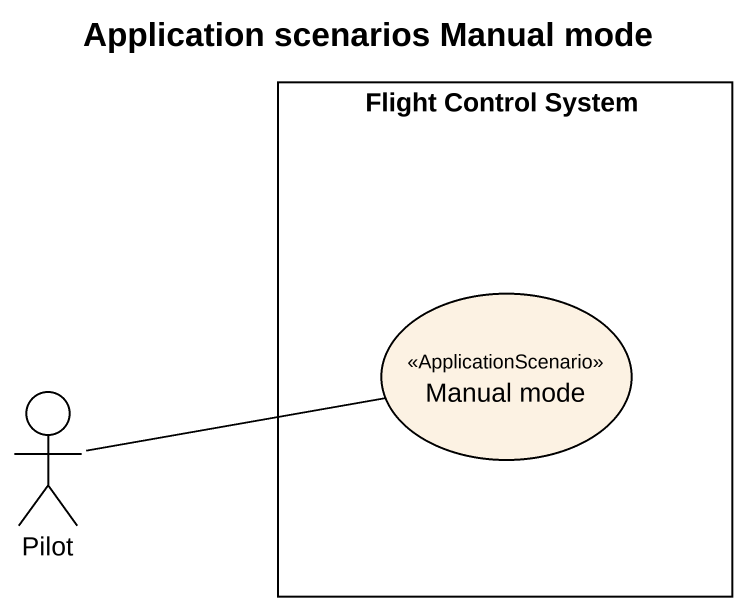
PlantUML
@startuml
title Application scenarios Manual mode
rectangle "Flight Control System" as Flight_Control_System {
  usecase "Manual mode" as Manual_mode <<ApplicationScenario>>
}
actor Pilot
Pilot -right- Manual_mode
@enduml
